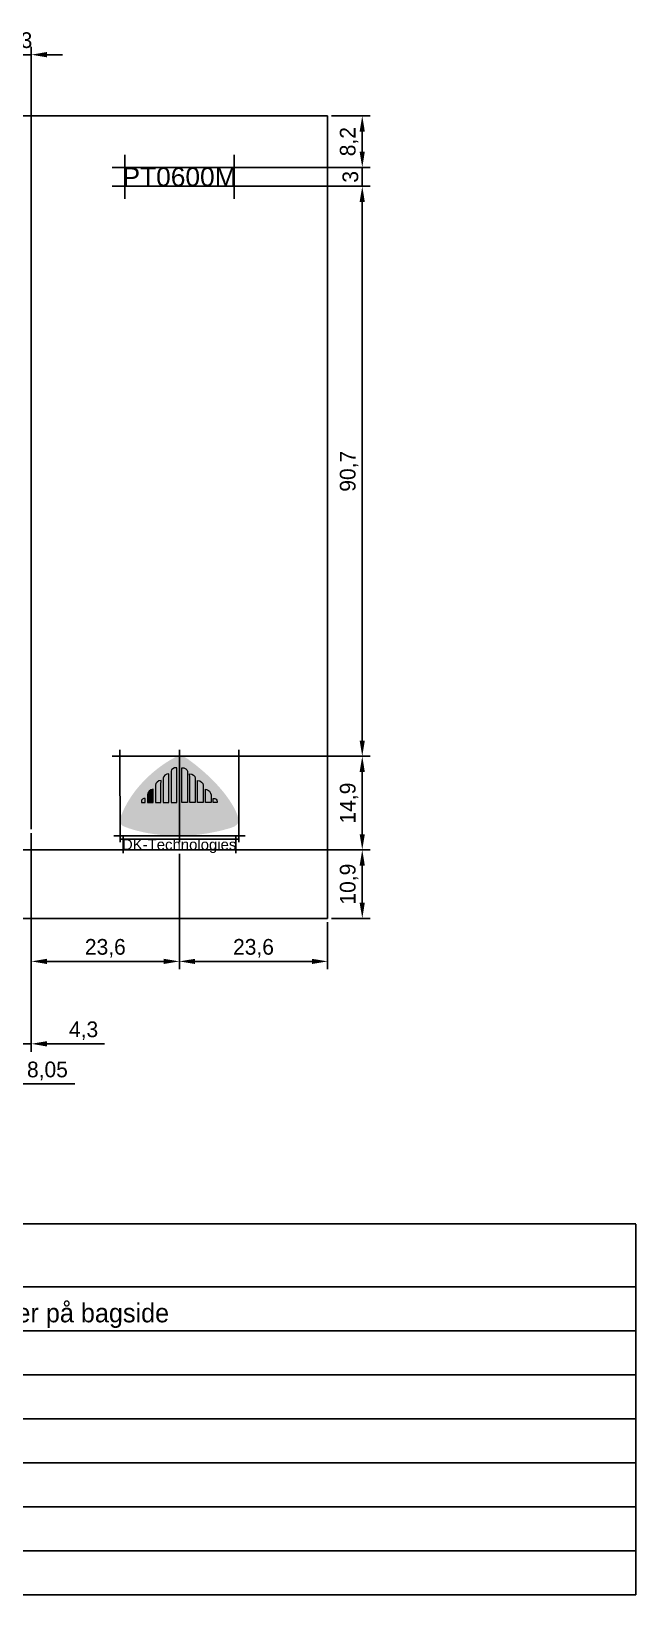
# Model space of a CAD drawing. Header units: millimetres. Extents: x 3 to 1449, y -13 to 392.
# Drawn here: x 178.6 to 274.8, y -12.9 to 235.9 of the extents above; entities that cross this region are included whole.
import ezdxf

# ---------------------------------------------------------------- set-up
doc = ezdxf.new("R2010")
doc.units = ezdxf.units.MM
for name, color, linetype in [('Descriptive Text', 9, 'Continuous'), ('dimensions', 141, 'Continuous'), ('foil_layer', 255, 'Continuous'), ('LOGO_LARGE_IMAGE', 1, 'Continuous')]:
    doc.layers.add(name, color=color, linetype=linetype)
doc.styles.add('DK-Audio', font='ARIAL.TTF')
doc.dimstyles.new('ISO-25', dxfattribs={"dimtxt": 2.5, "dimasz": 2.5, "dimexe": 1.25, "dimexo": 0.625, "dimtad": 1, "dimtxsty": 'Standard', "dimcen": 2.5, "dimadec": 0, "dimazin": 0, "dimtfac": 1, "dimtmove": 0, "dimatfit": 3, "dimfxl": 0, "dimarcsym": 0})

# ---------------------------------------------------------------- blocks, each defined once
blk = doc.blocks.new('*D9')
at = {"layer": 'Defpoints', "color": 0}
for p in [(210.85, 214.27), (231.27, 214.27), (210.85, 211.27)]:
    blk.add_point(p, dxfattribs=at)
at = {"layer": 'dimensions', "color": 0, "lineweight": -2}
for p, q in [((231.27, 216.77), (231.27, 219.27)), ((211.48, 214.27), (232.52, 214.27)), ((231.27, 211.27), (231.27, 214.27)), ((211.48, 211.27), (232.52, 211.27)), ((231.27, 208.77), (231.27, 206.27))]:
    blk.add_line(p, q, dxfattribs=at)
at = {"layer": 'dimensions', "color": 0}
for points in [[(230.85, 216.77), (231.68, 216.77), (231.27, 214.27)], [(230.85, 208.77), (231.68, 208.77), (231.27, 211.27)]]:
    blk.add_solid(points, dxfattribs=at)
at = {"layer": 'dimensions', "color": 0, "insert": (229.39, 212.77), "char_height": 2.5, "attachment_point": 5, "rotation": 90}
blk.add_mtext('3', dxfattribs=at)
blk = doc.blocks.new('*D10')
at = {"layer": 'Defpoints', "color": 0}
for p in [(210.85, 211.27), (231.27, 211.27), (202.15, 120.57)]:
    blk.add_point(p, dxfattribs=at)
at = {"layer": 'dimensions', "color": 0, "lineweight": -2}
for p, q in [((211.48, 211.27), (232.52, 211.27)), ((231.27, 123.07), (231.27, 208.77)), ((202.78, 120.57), (232.52, 120.57))]:
    blk.add_line(p, q, dxfattribs=at)
at = {"layer": 'dimensions', "color": 0}
for points in [[(230.85, 208.77), (231.68, 208.77), (231.27, 211.27)], [(230.85, 123.07), (231.68, 123.07), (231.27, 120.57)]]:
    blk.add_solid(points, dxfattribs=at)
at = {"layer": 'dimensions', "color": 0, "insert": (229.18, 165.92), "char_height": 2.5, "attachment_point": 5, "rotation": 90}
blk.add_mtext('90,7', dxfattribs=at)
blk = doc.blocks.new('*D13')
at = {"layer": 'Defpoints', "color": 0}
for p in [(178.55, 108.35), (202.15, 105.67), (202.15, 87.93)]:
    blk.add_point(p, dxfattribs=at)
at = {"layer": 'dimensions', "color": 0, "lineweight": -2}
for p, q in [((178.55, 107.72), (178.55, 86.68)), ((202.15, 105.05), (202.15, 86.68)), ((181.05, 87.93), (199.65, 87.93))]:
    blk.add_line(p, q, dxfattribs=at)
at = {"layer": 'dimensions', "color": 0}
for points in [[(181.05, 88.34), (181.05, 87.51), (178.55, 87.93)], [(199.65, 88.34), (199.65, 87.51), (202.15, 87.93)]]:
    blk.add_solid(points, dxfattribs=at)
at = {"layer": 'dimensions', "color": 0, "insert": (190.35, 90.01), "char_height": 2.5, "attachment_point": 5}
blk.add_mtext('23,6', dxfattribs=at)
blk = doc.blocks.new('*D14')
at = {"layer": 'Defpoints', "color": 0}
for p in [(174.25, 110.97), (178.55, 108.97), (178.55, 74.81)]:
    blk.add_point(p, dxfattribs=at)
at = {"layer": 'dimensions', "color": 0, "lineweight": -2}
for p, q in [((174.25, 110.35), (174.25, 73.56)), ((178.55, 108.35), (178.55, 73.56)), ((171.75, 74.81), (169.25, 74.81)), ((174.25, 74.81), (178.55, 74.81)), ((181.05, 74.81), (190.22, 74.81))]:
    blk.add_line(p, q, dxfattribs=at)
at = {"layer": 'dimensions', "color": 0}
for points in [[(171.75, 75.23), (171.75, 74.39), (174.25, 74.81)], [(181.05, 75.23), (181.05, 74.39), (178.55, 74.81)]]:
    blk.add_solid(points, dxfattribs=at)
at = {"layer": 'dimensions', "color": 0, "insert": (186.89, 76.89), "char_height": 2.5, "attachment_point": 5}
blk.add_mtext('4,3', dxfattribs=at)
blk = doc.blocks.new('*D25')
at = {"layer": 'Defpoints', "color": 0}
for p in [(174.25, 110.97), (166.2, 100.22), (174.25, 68.42)]:
    blk.add_point(p, dxfattribs=at)
at = {"layer": 'dimensions', "color": 0, "lineweight": -2}
for p, q in [((174.25, 110.35), (174.25, 67.17)), ((166.2, 99.6), (166.2, 67.17)), ((168.7, 68.42), (171.75, 68.42)), ((174.25, 68.42), (185.5, 68.42))]:
    blk.add_line(p, q, dxfattribs=at)
at = {"layer": 'dimensions', "color": 0}
for points in [[(168.7, 68.83), (168.7, 68), (166.2, 68.42)], [(171.75, 68.83), (171.75, 68), (174.25, 68.42)]]:
    blk.add_solid(points, dxfattribs=at)
at = {"layer": 'dimensions', "color": 0, "insert": (181.13, 70.5), "char_height": 2.5, "attachment_point": 5}
blk.add_mtext('8,05', dxfattribs=at)
blk = doc.blocks.new('*D29')
at = {"layer": 'Defpoints', "color": 0}
for p in [(202.15, 105.67), (225.75, 94.77), (225.75, 87.93)]:
    blk.add_point(p, dxfattribs=at)
at = {"layer": 'dimensions', "color": 0, "lineweight": -2}
for p, q in [((202.15, 105.05), (202.15, 86.68)), ((225.75, 94.15), (225.75, 86.68)), ((204.65, 87.93), (223.25, 87.93))]:
    blk.add_line(p, q, dxfattribs=at)
at = {"layer": 'dimensions', "color": 0}
for points in [[(204.65, 88.34), (204.65, 87.51), (202.15, 87.93)], [(223.25, 88.34), (223.25, 87.51), (225.75, 87.93)]]:
    blk.add_solid(points, dxfattribs=at)
at = {"layer": 'dimensions', "color": 0, "insert": (213.95, 90.01), "char_height": 2.5, "attachment_point": 5}
blk.add_mtext('23,6', dxfattribs=at)
blk = doc.blocks.new('*D36')
at = {"layer": 'Defpoints', "color": 0}
for p in [(202.15, 120.57), (231.27, 120.57), (202.15, 105.67)]:
    blk.add_point(p, dxfattribs=at)
at = {"layer": 'dimensions', "color": 0, "lineweight": -2}
for p, q in [((202.78, 120.57), (232.52, 120.57)), ((231.27, 108.17), (231.27, 118.07)), ((202.78, 105.67), (232.52, 105.67))]:
    blk.add_line(p, q, dxfattribs=at)
at = {"layer": 'dimensions', "color": 0}
for points in [[(230.85, 118.07), (231.68, 118.07), (231.27, 120.57)], [(230.85, 108.17), (231.68, 108.17), (231.27, 105.67)]]:
    blk.add_solid(points, dxfattribs=at)
at = {"layer": 'dimensions', "color": 0, "insert": (229.18, 113.12), "char_height": 2.5, "attachment_point": 5, "rotation": 90}
blk.add_mtext('14,9', dxfattribs=at)
blk = doc.blocks.new('*D37')
at = {"layer": 'Defpoints', "color": 0}
for p in [(202.15, 105.67), (225.75, 94.77), (231.27, 94.77)]:
    blk.add_point(p, dxfattribs=at)
at = {"layer": 'dimensions', "color": 0, "lineweight": -2}
for p, q in [((202.78, 105.67), (232.52, 105.67)), ((231.27, 103.17), (231.27, 97.27)), ((226.38, 94.77), (232.52, 94.77))]:
    blk.add_line(p, q, dxfattribs=at)
at = {"layer": 'dimensions', "color": 0}
for points in [[(230.85, 103.17), (231.68, 103.17), (231.27, 105.67)], [(230.85, 97.27), (231.68, 97.27), (231.27, 94.77)]]:
    blk.add_solid(points, dxfattribs=at)
at = {"layer": 'dimensions', "color": 0, "insert": (229.18, 100.22), "char_height": 2.5, "attachment_point": 5, "rotation": 90}
blk.add_mtext('10,9', dxfattribs=at)
blk = doc.blocks.new('*D44')
at = {"layer": 'Defpoints', "color": 0}
for p in [(178.55, 232.21), (174.25, 208.97), (178.55, 208.97)]:
    blk.add_point(p, dxfattribs=at)
at = {"layer": 'dimensions', "color": 0, "lineweight": -2}
for p, q in [((171.75, 232.21), (169.25, 232.21)), ((174.25, 209.6), (174.25, 233.46)), ((174.25, 232.21), (178.55, 232.21)), ((178.55, 209.6), (178.55, 233.46)), ((181.05, 232.21), (183.55, 232.21))]:
    blk.add_line(p, q, dxfattribs=at)
at = {"layer": 'dimensions', "color": 0}
for points in [[(171.75, 232.63), (171.75, 231.79), (174.25, 232.21)], [(181.05, 232.63), (181.05, 231.79), (178.55, 232.21)]]:
    blk.add_solid(points, dxfattribs=at)
at = {"layer": 'dimensions', "color": 0, "insert": (176.4, 234.29), "char_height": 2.5, "attachment_point": 5}
blk.add_mtext('4,3', dxfattribs=at)
blk = doc.blocks.new('*D4')
at = {"layer": 'Defpoints', "color": 0}
for p in [(225.75, 222.47), (231.27, 222.47), (210.85, 214.27)]:
    blk.add_point(p, dxfattribs=at)
at = {"layer": 'dimensions', "color": 0, "lineweight": -2}
for p, q in [((226.38, 222.47), (232.52, 222.47)), ((231.27, 216.77), (231.27, 219.97)), ((211.48, 214.27), (232.52, 214.27))]:
    blk.add_line(p, q, dxfattribs=at)
at = {"layer": 'dimensions', "color": 0}
for points in [[(230.85, 219.97), (231.68, 219.97), (231.27, 222.47)], [(230.85, 216.77), (231.68, 216.77), (231.27, 214.27)]]:
    blk.add_solid(points, dxfattribs=at)
at = {"layer": 'dimensions', "color": 0, "insert": (229.18, 218.37), "char_height": 2.5, "attachment_point": 5, "rotation": 90}
blk.add_mtext('8,2', dxfattribs=at)

msp = doc.modelspace()

# ---------------------------------------------------------------- hatches: boundary and pattern name
at = {"linetype": 'Continuous', "lineweight": 0}
h = msp.add_hatch(color=0, dxfattribs=at)
edge = h.paths.add_edge_path()
edge.add_spline(control_points=[(199.5767, 117.0937), (199.5767, 117.4111), (199.9801, 117.7894), (200.4775, 117.7886), (200.4775, 117.7886), (200.4712, 117.2178), (200.4712, 117.2178), (200.4712, 117.2178), (200.4712, 113.226), (200.4712, 113.226), (200.4712, 113.226), (199.5767, 113.226), (199.5767, 113.226), (199.5767, 113.226), (199.5767, 117.0937), (199.5767, 117.0937)], knot_values=[0, 0, 0, 0, 1, 1, 1, 2, 2, 2, 3, 3, 3, 4, 4, 4, 5, 5, 5, 5], degree=3, periodic=0)
edge = h.paths.add_edge_path()
edge.add_spline(control_points=[(200.8338, 118.205), (200.8338, 118.5042), (201.237, 118.7467), (201.7346, 118.7467), (201.7346, 118.7467), (201.7286, 118.2083), (201.7286, 118.2083), (201.7286, 118.2083), (201.7286, 113.226), (201.7286, 113.226), (201.7286, 113.226), (200.8336, 113.226), (200.8336, 113.226), (200.8336, 113.226), (200.8338, 118.205), (200.8338, 118.205)], knot_values=[0, 0, 0, 0, 1, 1, 1, 2, 2, 2, 3, 3, 3, 4, 4, 4, 5, 5, 5, 5], degree=3, periodic=0)
edge = h.paths.add_edge_path()
edge.add_spline(control_points=[(203.4202, 118.205), (203.4202, 118.5042), (203.017, 118.7467), (202.5194, 118.7467), (202.5194, 118.7467), (202.5254, 118.2083), (202.5254, 118.2083), (202.5254, 118.2083), (202.5254, 113.226), (202.5254, 113.226), (202.5254, 113.226), (203.4204, 113.226), (203.4204, 113.226), (203.4204, 113.226), (203.4202, 118.205), (203.4202, 118.205)], knot_values=[0, 0, 0, 0, 1, 1, 1, 2, 2, 2, 3, 3, 3, 4, 4, 4, 5, 5, 5, 5], degree=3, periodic=0)
edge = h.paths.add_edge_path()
edge.add_spline(control_points=[(204.6772, 117.0937), (204.6772, 117.4111), (204.2736, 117.7894), (203.7765, 117.7886), (203.7765, 117.7886), (203.7826, 117.2178), (203.7826, 117.2178), (203.7826, 117.2178), (203.7826, 113.226), (203.7826, 113.226), (203.7826, 113.226), (204.6772, 113.226), (204.6772, 113.226), (204.6772, 113.226), (204.6772, 117.0937), (204.6772, 117.0937)], knot_values=[0, 0, 0, 0, 1, 1, 1, 2, 2, 2, 3, 3, 3, 4, 4, 4, 5, 5, 5, 5], degree=3, periodic=0)
edge = h.paths.add_edge_path()
edge.add_spline(control_points=[(205.9341, 115.9693), (205.9343, 116.2944), (205.5307, 116.733), (205.0334, 116.733), (205.0334, 116.733), (205.0398, 116.0364), (205.0398, 116.0364), (205.0398, 116.0364), (205.0394, 113.226), (205.0394, 113.226), (205.0394, 113.226), (205.9343, 113.226), (205.9343, 113.226), (205.9343, 113.226), (205.9341, 115.9693), (205.9341, 115.9693)], knot_values=[0, 0, 0, 0, 1, 1, 1, 2, 2, 2, 3, 3, 3, 4, 4, 4, 5, 5, 5, 5], degree=3, periodic=0)
edge = h.paths.add_edge_path()
edge.add_spline(control_points=[(207.1911, 114.4497), (207.1911, 114.7393), (206.7878, 115.3227), (206.2902, 115.3227), (206.2902, 115.3227), (206.2964, 114.4937), (206.2964, 114.4937), (206.2964, 114.4937), (206.2964, 113.226), (206.2964, 113.226), (206.2964, 113.226), (207.1911, 113.226), (207.1911, 113.226), (207.1911, 113.226), (207.1911, 114.4497), (207.1911, 114.4497)], knot_values=[0, 0, 0, 0, 1, 1, 1, 2, 2, 2, 3, 3, 3, 4, 4, 4, 5, 5, 5, 5], degree=3, periodic=0)
edge = h.paths.add_edge_path()
edge.add_spline(control_points=[(208.1681, 113.4278), (208.1681, 113.637), (207.8865, 113.8667), (207.5394, 113.8667), (207.5394, 113.8667), (207.5437, 113.4302), (207.5437, 113.4302), (207.5437, 113.4302), (207.5437, 113.2281), (207.5437, 113.2281), (207.5437, 113.2281), (208.1681, 113.2281), (208.1681, 113.2281), (208.1681, 113.2281), (208.1681, 113.4278), (208.1681, 113.4278)], knot_values=[0, 0, 0, 0, 1, 1, 1, 2, 2, 2, 3, 3, 3, 4, 4, 4, 5, 5, 5, 5], degree=3, periodic=0)
edge = h.paths.add_edge_path()
edge.add_spline(control_points=[(196.0859, 113.4278), (196.0859, 113.637), (196.3672, 113.8667), (196.7144, 113.8667), (196.7144, 113.8667), (196.7101, 113.4302), (196.7101, 113.4302), (196.7101, 113.4302), (196.7101, 113.2281), (196.7101, 113.2281), (196.7101, 113.2281), (196.0859, 113.2281), (196.0859, 113.2281), (196.0859, 113.2281), (196.0859, 113.4278), (196.0859, 113.4278)], knot_values=[0, 0, 0, 0, 1, 1, 1, 2, 2, 2, 3, 3, 3, 4, 4, 4, 5, 5, 5, 5], degree=3, periodic=0)
h = msp.add_hatch(color=0, dxfattribs=at)
edge = h.paths.add_edge_path()
edge.add_spline(control_points=[(198.3199, 115.9693), (198.3197, 116.2944), (198.723, 116.733), (199.2207, 116.733), (199.2207, 116.733), (199.2139, 116.0364), (199.2139, 116.0364), (199.2139, 116.0364), (199.2144, 113.226), (199.2144, 113.226), (199.2144, 113.226), (198.3197, 113.226), (198.3197, 113.226), (198.3197, 113.226), (198.3199, 115.9693), (198.3199, 115.9693)], knot_values=[0, 0, 0, 0, 1, 1, 1, 2, 2, 2, 3, 3, 3, 4, 4, 4, 5, 5, 5, 5], degree=3, periodic=0)
at = {"layer": 'dimensions'}
h = msp.add_hatch(color=0, dxfattribs=at)
edge = h.paths.add_edge_path()
edge.add_spline(control_points=[(197.0626, 114.4497), (197.0626, 114.7393), (197.4659, 115.3227), (197.9633, 115.3227), (197.9633, 115.3227), (197.9574, 114.4937), (197.9574, 114.4937), (197.9574, 114.4937), (197.9574, 113.226), (197.9574, 113.226), (197.9574, 113.226), (197.0626, 113.226), (197.0626, 113.226), (197.0626, 113.226), (197.0626, 114.4497), (197.0626, 114.4497)], knot_values=[0, 0, 0, 0, 1, 1, 1, 2, 2, 2, 3, 3, 3, 4, 4, 4, 5, 5, 5, 5], degree=3, periodic=0)
at = {"layer": 'LOGO_LARGE_IMAGE', "lineweight": 0}
h = msp.add_hatch(color=1, dxfattribs=at)
h.dxf.hatch_style = 2
edge = h.paths.add_edge_path()
edge.add_spline(control_points=[(201.1332, 120.2132), (201.1332, 120.2132), (195.2839, 117.2653), (192.8619, 111.1234), (192.2669, 109.6145), (193.4287, 109.353), (193.4287, 109.353), (193.4287, 109.353), (200.6276, 106.2437), (210.3108, 109.1525), (212.2779, 109.7435), (211.4574, 110.9686), (211.4574, 110.9686), (211.4574, 110.9686), (210.3846, 115.1086), (203.4586, 120.159), (202.1997, 121.0768), (201.1332, 120.2132), (201.1332, 120.2132)], knot_values=[0, 0, 0, 0, 1, 1, 1, 2, 2, 2, 3, 3, 3, 4, 4, 4, 5, 5, 5, 6, 6, 6, 6], degree=3, periodic=0)
h = msp.add_hatch(color=0, dxfattribs=at)
h.dxf.hatch_style = 2
edge = h.paths.add_edge_path()
edge.add_spline(control_points=[(196.2818, 111.5475), (195.4091, 111.5475), (195.4077, 112.4427), (195.4077, 112.4427), (195.4077, 112.4427), (200.7712, 112.4427), (200.7712, 112.4427), (200.7712, 112.4427), (201.7405, 112.4102), (201.7405, 111.328), (201.7405, 110.3587), (201.0621, 110.1167), (200.7712, 110.1167), (200.4806, 110.1167), (194.4379, 110.1167), (194.4379, 110.1167), (194.4379, 110.1167), (194.4218, 110.9888), (195.3746, 110.9888), (195.3746, 110.9888), (200.6748, 110.9888), (200.6748, 110.9888), (200.6748, 110.9888), (200.901, 111.0211), (200.901, 111.328), (200.901, 111.538), (200.642, 111.5686), (200.642, 111.5686), (200.642, 111.5686), (196.8309, 111.5475), (196.2818, 111.5475)], knot_values=[0, 0, 0, 0, 1, 1, 1, 2, 2, 2, 3, 3, 3, 4, 4, 4, 5, 5, 5, 6, 6, 6, 7, 7, 7, 8, 8, 8, 9, 9, 9, 10, 10, 10, 10], degree=3, periodic=0)
h = msp.add_hatch(color=0, dxfattribs=at)
h.dxf.hatch_style = 2
edge = h.paths.add_edge_path()
edge.add_spline(control_points=[(202.5523, 112.4524), (202.5523, 112.4524), (202.5523, 110.1263), (202.5523, 110.1263), (202.5523, 110.1263), (203.4302, 110.1263), (203.4302, 110.1263), (203.4302, 110.1263), (203.4302, 110.3041), (203.4302, 110.3041), (203.4302, 110.3041), (203.4031, 110.45), (203.5751, 110.5181), (203.6497, 110.5473), (203.8628, 110.5255), (203.8628, 110.5255), (203.8628, 110.5255), (209.906, 110.1263), (209.906, 110.1263), (209.906, 110.1263), (209.6725, 110.7759), (209.1165, 110.9235), (208.9081, 110.9789), (206.9156, 111.0478), (205.6465, 111.1562), (204.7072, 111.2365), (203.7503, 111.2365), (205.6474, 111.3771), (206.8859, 111.469), (207.9384, 111.5497), (208.1204, 111.5711), (208.6553, 111.6337), (208.9165, 112.4596), (208.9165, 112.4596), (208.9165, 112.4596), (203.8722, 112.039), (203.8722, 112.039), (203.8722, 112.039), (203.6717, 112.0107), (203.6083, 112.0309), (203.4082, 112.0956), (203.4302, 112.2807), (203.4302, 112.2807), (203.4302, 112.2807), (203.4302, 112.4524), (203.4302, 112.4524), (203.4302, 112.4524), (202.5523, 112.4524), (202.5523, 112.4524)], knot_values=[0, 0, 0, 0, 1, 1, 1, 2, 2, 2, 3, 3, 3, 4, 4, 4, 5, 5, 5, 6, 6, 6, 7, 7, 7, 8, 8, 8, 9, 9, 9, 10, 10, 10, 11, 11, 11, 12, 12, 12, 13, 13, 13, 14, 14, 14, 15, 15, 15, 16, 16, 16, 16], degree=3, periodic=0)

# ---------------------------------------------------------------- linework, layer by layer
at = {"ltscale": 0.1}
for p, q in [((16.2531, 222.4749), (225.7531, 222.4749)), ((225.7531, 222.4749), (225.7531, 94.7749)), ((178.5531, 210.9749), (178.5531, 108.9749)), ((16.2531, 94.7749), (225.7531, 94.7749))]:
    msp.add_line(p, q, dxfattribs=at)
at = {"layer": 'Descriptive Text'}
for p, q in [((16.2531, 46.1472), (274.8241, 46.1472)), ((274.8215, 46.1371), (274.8241, -12.8528)), ((16.2531, 36.1472), (274.8241, 36.1472)), ((16.2531, 29.1472), (274.8241, 29.1472)), ((16.2531, 22.1472), (274.8241, 22.1472)), ((16.2531, 15.1472), (274.8241, 15.1472)), ((16.2531, 8.1472), (274.8241, 8.1472)), ((16.2531, 1.1472), (274.8241, 1.1472)), ((274.8241, -5.8528), (16.2531, -5.8528)), ((274.8241, -12.8528), (16.2531, -12.8528))]:
    msp.add_line(p, q, dxfattribs=at)
at = {"layer": 'foil_layer'}
for p, q in [((191.4531, 214.2749), (212.8531, 214.2749)), ((191.4531, 211.2749), (212.8531, 211.2749)), ((174.2531, 105.6749), (225.7531, 105.6749))]:
    msp.add_line(p, q, dxfattribs=at)
at = {"layer": 'foil_layer', "ltscale": 0.1}
for p, q in [((193.4531, 216.2749), (193.4531, 209.2749)), ((210.8531, 216.2749), (210.8531, 209.2749)), ((191.4215, 120.5728), (212.4235, 120.5734)), ((192.6931, 106.9096), (192.6863, 121.5815)), ((202.1574, 106.9096), (202.1574, 121.5815)), ((211.6274, 106.9096), (211.6274, 121.5815)), ((212.6274, 107.9096), (191.6931, 107.9091)), ((211.6274, 107.3748), (192.6931, 107.3748)), ((193.1845, 107.9096), (193.1845, 105.1756)), ((211.1265, 107.9096), (211.1265, 105.1756)), ((192.6931, 105.6756), (211.6274, 105.6756))]:
    msp.add_line(p, q, dxfattribs=at)
at = {"layer": 'LOGO_LARGE_IMAGE', "color": 0, "lineweight": 0}
for points in [[(199.5767, 117.0937), (199.5767, 117.4111), (199.9801, 117.7894), (200.4775, 117.7886), (200.4775, 117.7886), (200.4712, 117.2178), (200.4712, 117.2178), (200.4712, 117.2178), (200.4712, 113.226), (200.4712, 113.226), (200.4712, 113.226), (199.5767, 113.226), (199.5767, 113.226), (199.5767, 113.226), (199.5767, 117.0937), (199.5767, 117.0937)], [(200.8338, 118.205), (200.8338, 118.5042), (201.237, 118.7467), (201.7346, 118.7467), (201.7346, 118.7467), (201.7286, 118.2083), (201.7286, 118.2083), (201.7286, 118.2083), (201.7286, 113.226), (201.7286, 113.226), (201.7286, 113.226), (200.8336, 113.226), (200.8336, 113.226), (200.8336, 113.226), (200.8338, 118.205), (200.8338, 118.205)], [(203.4202, 118.205), (203.4202, 118.5042), (203.017, 118.7467), (202.5194, 118.7467), (202.5194, 118.7467), (202.5254, 118.2083), (202.5254, 118.2083), (202.5254, 118.2083), (202.5254, 113.226), (202.5254, 113.226), (202.5254, 113.226), (203.4204, 113.226), (203.4204, 113.226), (203.4204, 113.226), (203.4202, 118.205), (203.4202, 118.205)], [(204.6772, 117.0937), (204.6772, 117.4111), (204.2736, 117.7894), (203.7765, 117.7886), (203.7765, 117.7886), (203.7826, 117.2178), (203.7826, 117.2178), (203.7826, 117.2178), (203.7826, 113.226), (203.7826, 113.226), (203.7826, 113.226), (204.6772, 113.226), (204.6772, 113.226), (204.6772, 113.226), (204.6772, 117.0937), (204.6772, 117.0937)], [(197.0626, 114.4497), (197.0626, 114.7393), (197.4659, 115.3227), (197.9633, 115.3227), (197.9633, 115.3227), (197.9574, 114.4937), (197.9574, 114.4937), (197.9574, 114.4937), (197.9574, 113.226), (197.9574, 113.226), (197.9574, 113.226), (197.0626, 113.226), (197.0626, 113.226), (197.0626, 113.226), (197.0626, 114.4497), (197.0626, 114.4497)], [(198.3199, 115.9693), (198.3197, 116.2944), (198.723, 116.733), (199.2207, 116.733), (199.2207, 116.733), (199.2139, 116.0364), (199.2139, 116.0364), (199.2139, 116.0364), (199.2144, 113.226), (199.2144, 113.226), (199.2144, 113.226), (198.3197, 113.226), (198.3197, 113.226), (198.3197, 113.226), (198.3199, 115.9693), (198.3199, 115.9693)], [(205.9341, 115.9693), (205.9343, 116.2944), (205.5307, 116.733), (205.0334, 116.733), (205.0334, 116.733), (205.0398, 116.0364), (205.0398, 116.0364), (205.0398, 116.0364), (205.0394, 113.226), (205.0394, 113.226), (205.0394, 113.226), (205.9343, 113.226), (205.9343, 113.226), (205.9343, 113.226), (205.9341, 115.9693), (205.9341, 115.9693)], [(207.1911, 114.4497), (207.1911, 114.7393), (206.7878, 115.3227), (206.2902, 115.3227), (206.2902, 115.3227), (206.2964, 114.4937), (206.2964, 114.4937), (206.2964, 114.4937), (206.2964, 113.226), (206.2964, 113.226), (206.2964, 113.226), (207.1911, 113.226), (207.1911, 113.226), (207.1911, 113.226), (207.1911, 114.4497), (207.1911, 114.4497)], [(196.0859, 113.4278), (196.0859, 113.637), (196.3672, 113.8667), (196.7144, 113.8667), (196.7144, 113.8667), (196.7101, 113.4302), (196.7101, 113.4302), (196.7101, 113.4302), (196.7101, 113.2281), (196.7101, 113.2281), (196.7101, 113.2281), (196.0859, 113.2281), (196.0859, 113.2281), (196.0859, 113.2281), (196.0859, 113.4278), (196.0859, 113.4278)], [(208.1681, 113.4278), (208.1681, 113.637), (207.8865, 113.8667), (207.5394, 113.8667), (207.5394, 113.8667), (207.5437, 113.4302), (207.5437, 113.4302), (207.5437, 113.4302), (207.5437, 113.2281), (207.5437, 113.2281), (207.5437, 113.2281), (208.1681, 113.2281), (208.1681, 113.2281), (208.1681, 113.2281), (208.1681, 113.4278), (208.1681, 113.4278)]]:
    msp.add_open_spline(points, degree=3, knots=[0, 0, 0, 0, 1, 1, 1, 2, 2, 2, 3, 3, 3, 4, 4, 4, 5, 5, 5, 5], dxfattribs=at)

# ---------------------------------------------------------------- texts
at = {"style": 'DK-Audio'}
msp.add_text('PT0600M', height=3, dxfattribs=at).set_placement((193.0888, 211.2718))
at = {"layer": 'Descriptive Text'}
msp.add_text('0.25mm Mat Polycarbonat (Lexan) med 3M 467MP klæber på bagside', height=3, dxfattribs=at).set_placement((75.4183, 30.4906))
at = {"layer": 'foil_layer', "color": 0, "style": 'DK-Audio'}
msp.add_text('DK-Technologies', height=1.7, dxfattribs=at).set_placement((193.0012, 105.6756))

# ---------------------------------------------------------------- dimensions: what is measured, and where the dimension line sits
at = {"layer": 'dimensions'}
dim = msp.add_linear_dim(base=(178.5531, 232.2103), p1=(174.2531, 208.9749), p2=(178.5531, 208.9749), dimstyle='ISO-25', override={"dimtmove": 1}, dxfattribs=at)
dim.commit()
dim.dimension.update_dxf_attribs({"geometry": '*D44', "text_midpoint": (176.4031, 232.2103), "dimtype": 160})
for base, p1, p2, picture, middle in [((231.2655, 222.4749), (210.8531, 214.2749), (225.7531, 222.4749), '*D4', (229.1821, 218.3749)), ((231.2655, 214.2749), (210.8531, 211.2749), (210.8531, 214.2749), '*D9', (229.3905, 212.7749)), ((231.2655, 211.2749), (202.1531, 120.5731), (210.8531, 211.2749), '*D10', (229.1821, 165.924)), ((231.2655, 120.5731), (202.1531, 105.6749), (202.1531, 120.5731), '*D36', (229.1821, 113.124)), ((231.2655, 94.7749), (202.1531, 105.6749), (225.7531, 94.7749), '*D37', (229.1821, 100.2249))]:
    dim = msp.add_linear_dim(base=base, p1=p1, p2=p2, angle=90, dimstyle='ISO-25', dxfattribs=at)
    dim.commit()
    dim.dimension.update_dxf_attribs({"geometry": picture, "text_midpoint": middle})
for base, p1, p2, picture, middle in [((174.2531, 68.4163), (166.2031, 100.2249), (174.2531, 110.9749), '*D25', (181.1281, 70.4996)), ((178.5531, 74.8085), (174.2531, 110.9749), (178.5531, 108.9749), '*D14', (186.8865, 76.8918)), ((202.1531, 87.9267), (178.5531, 108.3499), (202.1531, 105.6749), '*D13', (190.3531, 90.01)), ((225.7531, 87.9267), (202.1531, 105.6749), (225.7531, 94.7749), '*D29', (213.9531, 90.01))]:
    dim = msp.add_linear_dim(base=base, p1=p1, p2=p2, dimstyle='ISO-25', dxfattribs=at)
    dim.commit()
    dim.dimension.update_dxf_attribs({"geometry": picture, "text_midpoint": middle})

doc.saveas('drawing.dxf')
